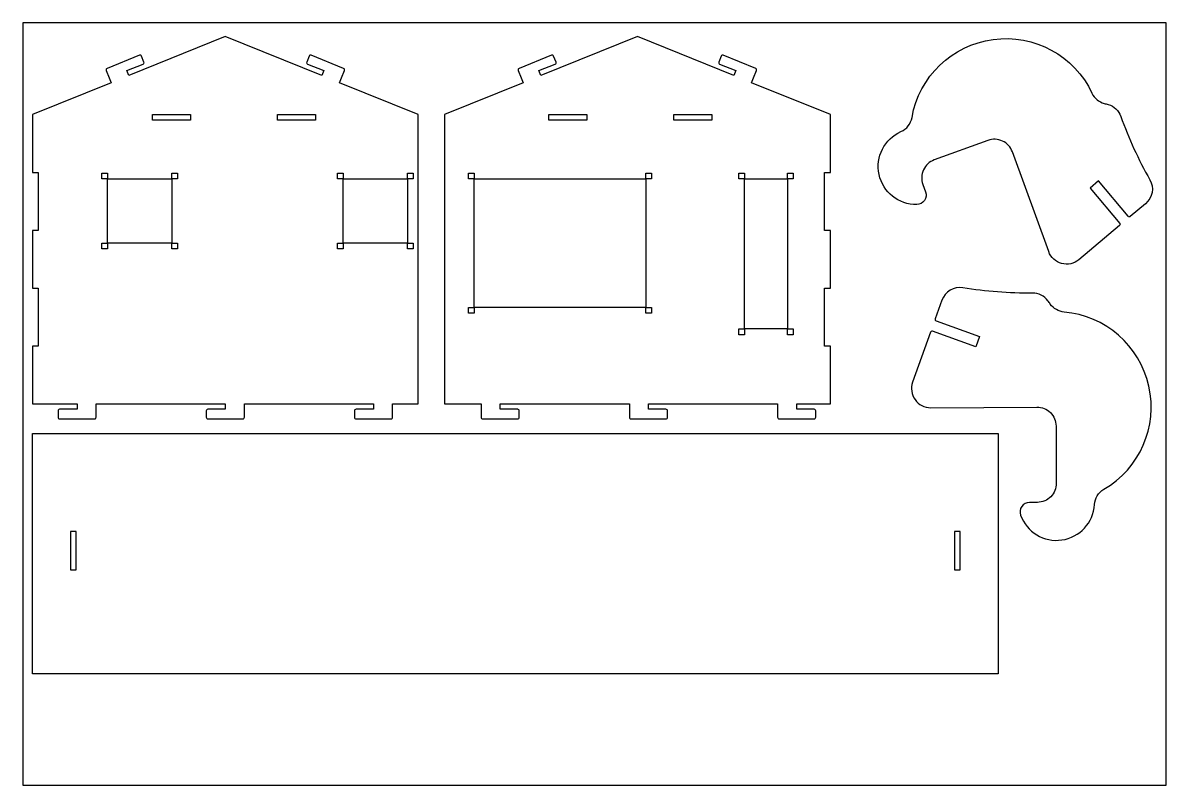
# Model space of a CAD drawing. Header units: inches. Extents: x 394 to 994, y 134 to 534.
import ezdxf

# ---------------------------------------------------------------- set-up
doc = ezdxf.new("R2010")
doc.units = ezdxf.units.IN
doc.header["$MEASUREMENT"] = 0
doc.layers.add('2', color=3, linetype='Continuous')
doc.layers.add('3', color=30, linetype='Continuous')

msp = doc.modelspace()

# ---------------------------------------------------------------- linework, layer by layer
at = {"layer": '2'}
for points in [[(394.02, 134.03), (994.02, 134.03), (994.02, 534.03), (394.02, 534.03)], [(462.02, 485.9), (482.02, 485.9), (482.02, 482.9), (462.02, 482.9)], [(527.57, 485.9), (547.57, 485.9), (547.57, 482.9), (527.57, 482.9)], [(670.04, 485.9), (690.04, 485.9), (690.04, 482.9), (670.04, 482.9)], [(735.59, 485.9), (755.59, 485.9), (755.59, 482.9), (735.59, 482.9)], [(472.14, 452.15), (472.14, 455.15), (475.14, 455.15), (475.14, 452.15), (472.14, 452.15), (472.14, 418.4), (475.14, 418.4), (475.14, 415.4), (472.14, 415.4), (472.14, 418.4), (438.39, 418.4), (438.39, 415.4), (435.39, 415.4), (435.39, 418.4), (438.39, 418.4), (438.39, 452.15), (435.39, 452.15), (435.39, 455.15), (438.39, 455.15), (438.39, 452.15)], [(559.14, 455.15), (562.14, 455.15), (562.14, 452.15), (595.89, 452.15), (595.89, 455.15), (598.89, 455.15), (598.89, 452.15), (595.89, 452.15), (595.89, 418.4), (598.89, 418.4), (598.89, 415.4), (595.89, 415.4), (595.89, 418.4), (562.14, 418.4), (562.14, 415.4), (559.14, 415.4), (559.14, 418.4), (562.14, 418.4), (562.14, 452.15), (559.14, 452.15)], [(723.92, 455.15), (723.92, 452.15), (720.92, 452.15), (720.92, 384.65), (723.92, 384.65), (723.92, 381.65), (720.92, 381.65), (720.92, 384.65), (630.92, 384.65), (630.92, 381.65), (627.92, 381.65), (627.92, 384.65), (630.92, 384.65), (630.92, 452.15), (627.92, 452.15), (627.92, 455.15), (630.92, 455.15), (630.92, 452.15), (720.92, 452.15), (720.92, 455.15)], [(769.79, 455.15), (772.79, 455.15), (772.79, 452.15), (795.29, 452.15), (795.29, 455.15), (798.29, 455.15), (798.29, 452.15), (795.29, 452.15), (795.29, 373.4), (798.29, 373.4), (798.29, 370.4), (795.29, 370.4), (795.29, 373.4), (772.79, 373.4), (772.79, 370.4), (769.79, 370.4), (769.79, 373.4), (772.79, 373.4), (772.79, 452.15), (769.79, 452.15)], [(422.02, 247.09), (422.02, 267.09), (419.02, 267.09), (419.02, 247.09)], [(885.89, 247.09), (885.89, 267.09), (882.89, 267.09), (882.89, 247.09)]]:
    msp.add_lwpolyline(points, close=True, dxfattribs=at)
for points in [[(974.08, 432.52), (958.52, 451.06), (954.08, 447.33), (969.64, 428.79, -0.414214), (969.54, 427.66), (948.21, 409.76, -0.520567), (932.38, 414), (913.33, 466.36, 0.414214), (900.51, 472.34), (872.32, 462.08, 0.414214), (866.34, 449.26), (867.76, 445.37, -0.517638), (863.11, 438.66, -0.814899), (854.84, 476.95, 0.250492), (860.65, 484.38, -0.731711), (955.11, 497.13, 0.220638), (961.57, 491.74, -0.005587), (963.61, 491.17, -0.240278), (970.23, 484.95, 0.042917), (985.48, 451.73, -0.361874), (983.21, 439.13), (975.21, 432.42, -0.414214)], [(873.33, 377.63), (896.12, 369.48), (894.17, 364.02), (871.38, 372.16, 0.414214), (870.36, 371.68), (860.98, 345.46, 0.520567), (870.45, 332.09), (926.17, 332.41, -0.414214), (936.23, 322.46), (936.39, 292.46, -0.414214), (926.45, 282.41), (922.31, 282.39, 0.517638), (917.63, 275.69, 0.814899), (956.41, 281.24, -0.250492), (961.36, 289.27, 0.731711), (940.51, 382.28, -0.220638), (933.21, 386.47, 0.005587), (931.97, 388.17, 0.240278), (923.84, 392.22, -0.042917), (887.39, 394.99, 0.361874), (876.36, 388.48), (872.85, 378.65, 0.414214)]]:
    msp.add_lwpolyline(points, format="xyb", close=True, dxfattribs=at)
at = {"layer": '3'}
for points in [[(601.52, 485.9), (560.16, 502.61), (561.21, 505.21), (562.79, 509.1, 0.414214), (562.34, 510.14), (545.28, 517.03, 0.414214), (544.24, 516.59), (542.97, 513.44, 0.414214), (543.41, 512.4), (551.94, 508.95), (550.89, 506.36), (500.27, 526.81), (449.64, 506.36), (448.59, 508.95), (457.12, 512.4, 0.414214), (457.57, 513.44), (456.29, 516.59, 0.414214), (455.25, 517.03), (438.19, 510.14, 0.414214), (437.75, 509.1), (439.32, 505.21), (440.37, 502.61), (399.02, 485.9), (399.02, 455.53), (402.02, 455.53), (402.02, 425.15), (399.02, 425.15), (399.02, 394.78), (402.02, 394.78), (402.02, 364.4), (399.02, 364.4), (399.02, 334.03), (422.46, 334.03), (422.46, 331.23), (413.26, 331.23, 0.414214), (412.46, 330.43), (412.46, 327.03, 0.414214), (413.26, 326.23), (431.66, 326.23, 0.414214), (432.46, 327.03), (432.46, 331.23), (432.46, 334.03), (500.27, 334.03), (500.27, 331.23), (491.07, 331.23, 0.414214), (490.27, 330.43), (490.27, 327.03, 0.414214), (491.07, 326.23), (509.47, 326.23, 0.414214), (510.27, 327.03), (510.27, 331.23), (510.27, 334.03), (578.08, 334.03), (578.08, 331.23), (568.88, 331.23, 0.414214), (568.08, 330.43), (568.08, 327.03, 0.414214), (568.88, 326.23), (587.28, 326.23, 0.414214), (588.08, 327.03), (588.08, 331.23), (588.08, 334.03), (601.52, 334.03)], [(776.44, 502.61), (777.49, 505.21), (779.06, 509.1, 0.414214), (778.62, 510.14), (761.56, 517.03, 0.414214), (760.52, 516.59), (759.24, 513.44, 0.414214), (759.69, 512.4), (768.22, 508.95), (767.17, 506.36), (716.54, 526.81), (665.92, 506.36), (664.87, 508.95), (673.4, 512.4, 0.414214), (673.84, 513.44), (672.57, 516.59, 0.414214), (671.53, 517.03), (654.47, 510.14, 0.414214), (654.02, 509.1), (655.6, 505.21), (656.65, 502.61), (615.29, 485.9), (615.29, 334.03), (634.5, 334.03), (634.5, 331.23), (634.5, 327.03, 0.414214), (635.3, 326.23), (653.7, 326.23, 0.414214), (654.5, 327.03), (654.5, 330.43, 0.414214), (653.7, 331.23), (644.5, 331.23), (644.5, 334.03), (712.32, 334.03), (712.32, 331.23), (712.32, 327.03, 0.414214), (713.12, 326.23), (731.52, 326.23, 0.414214), (732.32, 327.03), (732.32, 330.43, 0.414214), (731.52, 331.23), (722.32, 331.23), (722.32, 334.03), (790.13, 334.03), (790.13, 331.23), (790.13, 327.03, 0.414214), (790.93, 326.23), (809.33, 326.23, 0.414214), (810.13, 327.03), (810.13, 330.43, 0.414214), (809.33, 331.23), (800.13, 331.23), (800.13, 334.03), (817.79, 334.03), (817.79, 364.4), (814.79, 364.4), (814.79, 394.78), (817.79, 394.78), (817.79, 425.15), (814.79, 425.15), (814.79, 455.53), (817.79, 455.53), (817.79, 485.9)]]:
    msp.add_lwpolyline(points, format="xyb", close=True, dxfattribs=at)
msp.add_lwpolyline([(399.02, 318.58), (905.89, 318.58), (905.89, 192.49), (399.02, 192.49)], close=True, dxfattribs=at)

doc.saveas('drawing.dxf')
